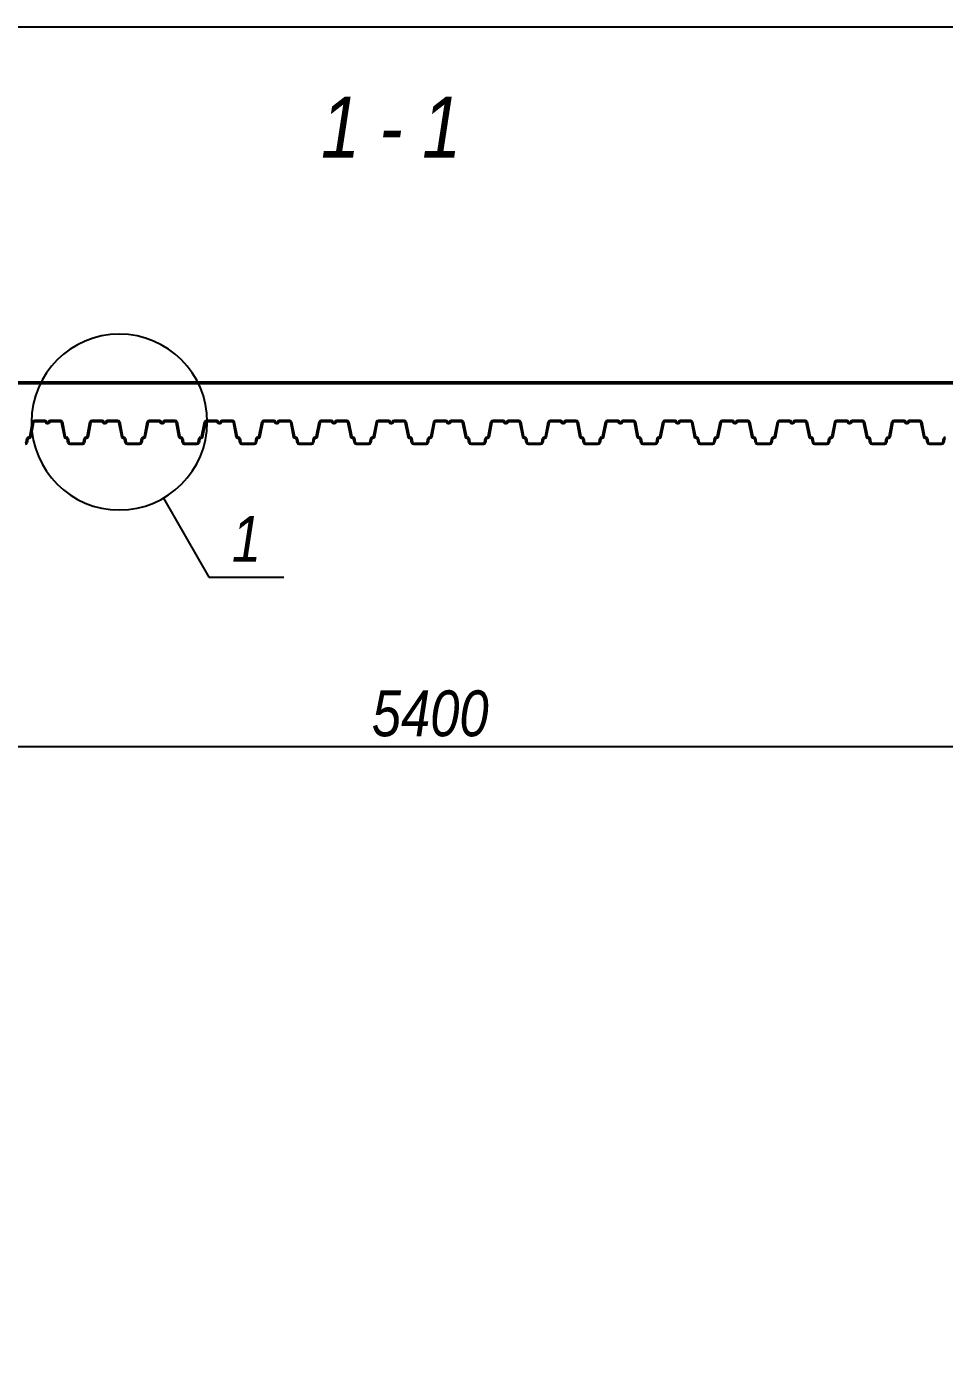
# Model space of a CAD drawing. Header units: millimetres. Extents: x 1582001 to 3303937, y 226471 to 491235.
# Drawn here: x 1653510 to 1659515, y 311660 to 320445 of the extents above; entities that cross this region are included whole.
import ezdxf

# ---------------------------------------------------------------- set-up
doc = ezdxf.new("R2010")
doc.units = ezdxf.units.MM
doc.layers.get('Defpoints').update_dxf_attribs({"color": 255, "lineweight": 30})
for name, color, linetype, lineweight in [('A-Wall-G', 22, 'Continuous', 50), ('перекрытия', 7, 'Continuous', 40), ('Размеры', 7, 'Continuous', 18)]:
    doc.layers.add(name, color=color, linetype=linetype, lineweight=lineweight)
doc.layers.add('Формуляр', color=138, linetype='Continuous')
doc.styles.get("Standard").update_dxf_attribs({"font": 'ARIALNI.TTF', "height": 300})
doc.styles.add('STYLE1', font='ARIALNI.TTF', dxfattribs={"height": 300})
doc.dimstyles.new('х2', dxfattribs={"dimscale": 100, "dimtxt": 2.5, "dimasz": 2.5, "dimexe": 1.25, "dimexo": 0.625, "dimtad": 1, "dimdec": 0, "dimlfac": 0.5, "dimtxsty": 'Standard', "dimblk": 'ARCHTICK', "dimcen": 2.5, "dimadec": 0, "dimazin": 0, "dimtfac": 1, "dimtdec": 0, "dimtmove": 0, "dimatfit": 3, "dimfxl": 0, "dimarcsym": 0})

# ---------------------------------------------------------------- blocks, each defined once
blk = doc.blocks.new('_ArchTick')
at = {"color": 0, "linetype": 'ByBlock', "const_width": 0.15}
blk.add_lwpolyline([(-0.5, -0.5), (0.5, 0.5)], dxfattribs=at)
blk = doc.blocks.new('*D1937')
at = {"layer": 'Defpoints', "color": 0, "lineweight": -3, "ltscale": 100, "transparency": 16777216}
for p in [(1661585.7, 316570.8), (1650715.5, 316021.2), (1661585.7, 315730.7)]:
    blk.add_point(p, dxfattribs=at)
at = {"layer": 'Размеры', "color": 0, "lineweight": -2, "ltscale": 100, "transparency": 16777216}
for p, q in [((1661585.7, 316508.3), (1661585.7, 315605.7)), ((1650715.5, 315958.7), (1650715.5, 315605.7)), ((1650715.5, 315730.7), (1661585.7, 315730.7))]:
    blk.add_line(p, q, dxfattribs=at)
at = {"layer": 'Размеры', "color": 0, "lineweight": -2, "ltscale": 100, "transparency": 16777216, "xscale": 250, "yscale": 250, "zscale": 250, "rotation": 180}
blk.add_blockref('_ArchTick', (1650715.5, 315730.7), dxfattribs=at)
at = {"layer": 'Размеры', "color": 0, "lineweight": -2, "ltscale": 100, "transparency": 16777216, "xscale": 250, "yscale": 250, "zscale": 250}
blk.add_blockref('_ArchTick', (1661585.7, 315730.7), dxfattribs=at)
at = {"layer": 'Размеры', "color": 0, "ltscale": 100, "transparency": 16777216, "insert": (1656150.6, 315946.4), "char_height": 300, "attachment_point": 5}
blk.add_mtext('5400', dxfattribs=at)

msp = doc.modelspace()

# ---------------------------------------------------------------- linework, layer by layer
at = {"layer": 'A-Wall-G', "color": 0, "ltscale": 100}
msp.add_line((1661226.6, 318112.8), (1650655.5, 318112.8), dxfattribs=at)
at = {"layer": 'перекрытия', "lineweight": 40, "ltscale": 100}
for p, q in [((1653627.5, 317864.6), (1653561.8, 317864.6)), ((1653627.5, 317862.8), (1653561.8, 317862.8)), ((1653729.3, 317864.6), (1653663.5, 317864.6)), ((1653729.3, 317862.8), (1653663.5, 317862.8)), ((1654002.5, 317864.6), (1653936.8, 317864.6)), ((1654002.5, 317862.8), (1653936.8, 317862.8)), ((1654104.3, 317864.6), (1654038.5, 317864.6)), ((1654104.3, 317862.8), (1654038.5, 317862.8)), ((1654377.5, 317864.6), (1654311.8, 317864.6)), ((1654377.5, 317862.8), (1654311.8, 317862.8)), ((1654479.3, 317864.6), (1654413.5, 317864.6)), ((1654479.3, 317862.8), (1654413.5, 317862.8)), ((1654752.5, 317864.6), (1654686.8, 317864.6)), ((1654752.5, 317862.8), (1654686.8, 317862.8)), ((1654854.3, 317864.6), (1654788.5, 317864.6)), ((1654854.3, 317862.8), (1654788.5, 317862.8)), ((1655127.5, 317864.6), (1655061.8, 317864.6)), ((1655127.5, 317862.8), (1655061.8, 317862.8)), ((1655229.3, 317864.6), (1655163.5, 317864.6)), ((1655229.3, 317862.8), (1655163.5, 317862.8)), ((1655502.5, 317864.6), (1655436.7, 317864.6)), ((1655502.5, 317862.8), (1655436.7, 317862.8)), ((1655604.3, 317864.6), (1655538.5, 317864.6)), ((1655604.3, 317862.8), (1655538.5, 317862.8)), ((1655877.5, 317864.6), (1655811.7, 317864.6)), ((1655877.5, 317862.8), (1655811.7, 317862.8)), ((1655979.3, 317864.6), (1655913.5, 317864.6)), ((1655979.3, 317862.8), (1655913.5, 317862.8)), ((1656252.5, 317864.6), (1656186.7, 317864.6)), ((1656252.5, 317862.8), (1656186.7, 317862.8)), ((1656354.3, 317864.6), (1656288.5, 317864.6)), ((1656354.3, 317862.8), (1656288.5, 317862.8)), ((1656627.5, 317864.6), (1656561.7, 317864.6)), ((1656627.5, 317862.8), (1656561.7, 317862.8)), ((1656729.3, 317864.6), (1656663.5, 317864.6)), ((1656729.3, 317862.8), (1656663.5, 317862.8)), ((1657002.5, 317864.6), (1656936.7, 317864.6)), ((1657002.5, 317862.8), (1656936.7, 317862.8)), ((1657104.3, 317864.6), (1657038.5, 317864.6)), ((1657104.3, 317862.8), (1657038.5, 317862.8)), ((1657377.5, 317864.6), (1657311.7, 317864.6)), ((1657377.5, 317862.8), (1657311.7, 317862.8)), ((1657479.3, 317864.6), (1657413.5, 317864.6)), ((1657479.3, 317862.8), (1657413.5, 317862.8)), ((1657752.5, 317864.6), (1657686.7, 317864.6)), ((1657752.5, 317862.8), (1657686.7, 317862.8)), ((1657854.3, 317864.6), (1657788.5, 317864.6)), ((1657854.3, 317862.8), (1657788.5, 317862.8)), ((1658127.5, 317864.6), (1658061.7, 317864.6)), ((1658127.5, 317862.8), (1658061.7, 317862.8)), ((1658229.3, 317864.6), (1658163.5, 317864.6)), ((1658229.3, 317862.8), (1658163.5, 317862.8)), ((1658502.5, 317864.6), (1658436.7, 317864.6)), ((1658502.5, 317862.8), (1658436.7, 317862.8)), ((1658604.3, 317864.6), (1658538.5, 317864.6)), ((1658604.3, 317862.8), (1658538.5, 317862.8)), ((1658877.5, 317864.6), (1658811.7, 317864.6)), ((1658877.5, 317862.8), (1658811.7, 317862.8)), ((1658979.3, 317864.6), (1658913.5, 317864.6)), ((1658979.3, 317862.8), (1658913.5, 317862.8)), ((1659252.5, 317864.6), (1659186.7, 317864.6)), ((1659252.5, 317862.8), (1659186.7, 317862.8)), ((1659354.3, 317864.6), (1659288.5, 317864.6)), ((1659354.3, 317862.8), (1659288.5, 317862.8)), ((1653550.2, 317855.1), (1653531.4, 317759.6)), ((1653551.9, 317854.7), (1653533.2, 317759.3)), ((1653647.7, 317850.6), (1653643.4, 317850.6)), ((1653647.7, 317848.8), (1653643.4, 317848.8)), ((1653739.1, 317854.7), (1653757.9, 317759.3)), ((1653740.9, 317855.1), (1653759.7, 317759.6)), ((1653925.2, 317855.1), (1653906.4, 317759.6)), ((1653926.9, 317854.7), (1653908.2, 317759.3)), ((1654022.7, 317850.6), (1654018.4, 317850.6)), ((1654022.7, 317848.8), (1654018.4, 317848.8)), ((1654114.1, 317854.7), (1654132.9, 317759.3)), ((1654115.9, 317855.1), (1654134.7, 317759.6)), ((1654300.2, 317855.1), (1654281.4, 317759.6)), ((1654301.9, 317854.7), (1654283.2, 317759.3)), ((1654397.7, 317850.6), (1654393.4, 317850.6)), ((1654397.7, 317848.8), (1654393.4, 317848.8)), ((1654489.1, 317854.7), (1654507.9, 317759.3)), ((1654490.9, 317855.1), (1654509.7, 317759.6)), ((1654675.2, 317855.1), (1654656.4, 317759.6)), ((1654676.9, 317854.7), (1654658.2, 317759.3)), ((1654772.7, 317850.6), (1654768.4, 317850.6)), ((1654772.7, 317848.8), (1654768.4, 317848.8)), ((1654864.1, 317854.7), (1654882.9, 317759.3)), ((1654865.9, 317855.1), (1654884.7, 317759.6)), ((1655050.2, 317855.1), (1655031.4, 317759.6)), ((1655051.9, 317854.7), (1655033.2, 317759.3)), ((1655147.7, 317850.6), (1655143.4, 317850.6)), ((1655147.7, 317848.8), (1655143.4, 317848.8)), ((1655239.1, 317854.7), (1655257.9, 317759.3)), ((1655240.9, 317855.1), (1655259.7, 317759.6)), ((1655425.2, 317855.1), (1655406.4, 317759.6)), ((1655426.9, 317854.7), (1655408.2, 317759.3)), ((1655522.6, 317850.6), (1655518.4, 317850.6)), ((1655522.6, 317848.8), (1655518.4, 317848.8)), ((1655614.1, 317854.7), (1655632.9, 317759.3)), ((1655615.9, 317855.1), (1655634.7, 317759.6)), ((1655800.2, 317855.1), (1655781.4, 317759.6)), ((1655801.9, 317854.7), (1655783.2, 317759.3)), ((1655897.6, 317850.6), (1655893.4, 317850.6)), ((1655897.6, 317848.8), (1655893.4, 317848.8)), ((1655989.1, 317854.7), (1656007.9, 317759.3)), ((1655990.9, 317855.1), (1656009.7, 317759.6)), ((1656175.2, 317855.1), (1656156.4, 317759.6)), ((1656176.9, 317854.7), (1656158.2, 317759.3)), ((1656272.6, 317850.6), (1656268.4, 317850.6)), ((1656272.6, 317848.8), (1656268.4, 317848.8)), ((1656364.1, 317854.7), (1656382.9, 317759.3)), ((1656365.9, 317855.1), (1656384.7, 317759.6)), ((1656550.2, 317855.1), (1656531.4, 317759.6)), ((1656551.9, 317854.7), (1656533.2, 317759.3)), ((1656647.6, 317850.6), (1656643.4, 317850.6)), ((1656647.6, 317848.8), (1656643.4, 317848.8)), ((1656739.1, 317854.7), (1656757.9, 317759.3)), ((1656740.9, 317855.1), (1656759.7, 317759.6)), ((1656925.2, 317855.1), (1656906.4, 317759.6)), ((1656926.9, 317854.7), (1656908.2, 317759.3)), ((1657022.6, 317850.6), (1657018.4, 317850.6)), ((1657022.6, 317848.8), (1657018.4, 317848.8)), ((1657114.1, 317854.7), (1657132.9, 317759.3)), ((1657115.9, 317855.1), (1657134.7, 317759.6)), ((1657300.2, 317855.1), (1657281.4, 317759.6)), ((1657301.9, 317854.7), (1657283.2, 317759.3)), ((1657397.6, 317850.6), (1657393.4, 317850.6)), ((1657397.6, 317848.8), (1657393.4, 317848.8)), ((1657489.1, 317854.7), (1657507.9, 317759.3)), ((1657490.9, 317855.1), (1657509.7, 317759.6)), ((1657675.2, 317855.1), (1657656.4, 317759.6)), ((1657676.9, 317854.7), (1657658.1, 317759.3)), ((1657772.6, 317850.6), (1657768.4, 317850.6)), ((1657772.6, 317848.8), (1657768.4, 317848.8)), ((1657864.1, 317854.7), (1657882.9, 317759.3)), ((1657865.9, 317855.1), (1657884.6, 317759.6)), ((1658050.2, 317855.1), (1658031.4, 317759.6)), ((1658051.9, 317854.7), (1658033.1, 317759.3)), ((1658147.6, 317850.6), (1658143.4, 317850.6)), ((1658147.6, 317848.8), (1658143.4, 317848.8)), ((1658239.1, 317854.7), (1658257.9, 317759.3)), ((1658240.9, 317855.1), (1658259.6, 317759.6)), ((1658425.2, 317855.1), (1658406.4, 317759.6)), ((1658426.9, 317854.7), (1658408.1, 317759.3)), ((1658522.6, 317850.6), (1658518.4, 317850.6)), ((1658522.6, 317848.8), (1658518.4, 317848.8)), ((1658614.1, 317854.7), (1658632.9, 317759.3)), ((1658615.9, 317855.1), (1658634.6, 317759.6)), ((1658800.2, 317855.1), (1658781.4, 317759.6)), ((1658801.9, 317854.7), (1658783.1, 317759.3)), ((1658897.6, 317850.6), (1658893.4, 317850.6)), ((1658897.6, 317848.8), (1658893.4, 317848.8)), ((1658989.1, 317854.7), (1659007.9, 317759.3)), ((1658990.9, 317855.1), (1659009.6, 317759.6)), ((1659175.2, 317855.1), (1659156.4, 317759.6)), ((1659176.9, 317854.7), (1659158.1, 317759.3)), ((1659272.6, 317850.6), (1659268.4, 317850.6)), ((1659272.6, 317848.8), (1659268.4, 317848.8)), ((1659364.1, 317854.7), (1659382.9, 317759.3)), ((1659365.9, 317855.1), (1659384.6, 317759.6)), ((1653512.9, 317746.7), (1653508.2, 317722.8)), ((1653514.6, 317746.4), (1653509.9, 317722.5)), ((1653525.3, 317754.6), (1653522.5, 317754.6)), ((1653525.3, 317752.8), (1653522.5, 317752.8)), ((1653765.7, 317754.6), (1653768.6, 317754.6)), ((1653765.7, 317752.8), (1653768.6, 317752.8)), ((1653776.4, 317746.4), (1653781.1, 317722.5)), ((1653778.2, 317746.7), (1653782.9, 317722.8)), ((1653792.9, 317714.6), (1653873.2, 317714.6)), ((1653792.9, 317712.8), (1653873.2, 317712.8)), ((1653887.9, 317746.7), (1653883.2, 317722.8)), ((1653889.6, 317746.4), (1653884.9, 317722.5)), ((1653900.3, 317754.6), (1653897.5, 317754.6)), ((1653900.3, 317752.8), (1653897.5, 317752.8)), ((1654140.7, 317754.6), (1654143.6, 317754.6)), ((1654140.7, 317752.8), (1654143.6, 317752.8)), ((1654151.4, 317746.4), (1654156.1, 317722.5)), ((1654153.2, 317746.7), (1654157.9, 317722.8)), ((1654167.9, 317714.6), (1654248.2, 317714.6)), ((1654167.9, 317712.8), (1654248.2, 317712.8)), ((1654262.9, 317746.7), (1654258.2, 317722.8)), ((1654262.9, 317746.7), (1654258.2, 317722.8)), ((1654264.6, 317746.4), (1654259.9, 317722.5)), ((1654264.6, 317746.4), (1654259.9, 317722.5)), ((1654275.3, 317754.6), (1654272.5, 317754.6)), ((1654275.3, 317754.6), (1654272.5, 317754.6)), ((1654275.3, 317752.8), (1654272.5, 317752.8)), ((1654275.3, 317752.8), (1654272.5, 317752.8)), ((1654515.7, 317754.6), (1654518.6, 317754.6)), ((1654515.7, 317752.8), (1654518.6, 317752.8)), ((1654526.4, 317746.4), (1654531.1, 317722.5)), ((1654528.2, 317746.7), (1654532.9, 317722.8)), ((1654542.9, 317714.6), (1654623.2, 317714.6)), ((1654542.9, 317712.8), (1654623.2, 317712.8)), ((1654637.9, 317746.7), (1654633.2, 317722.8)), ((1654637.9, 317746.7), (1654633.2, 317722.8)), ((1654639.6, 317746.4), (1654634.9, 317722.5)), ((1654639.6, 317746.4), (1654634.9, 317722.5)), ((1654650.3, 317754.6), (1654647.5, 317754.6)), ((1654650.3, 317754.6), (1654647.5, 317754.6)), ((1654650.3, 317752.8), (1654647.5, 317752.8)), ((1654650.3, 317752.8), (1654647.5, 317752.8)), ((1654890.7, 317754.6), (1654893.6, 317754.6)), ((1654890.7, 317752.8), (1654893.6, 317752.8)), ((1654901.4, 317746.4), (1654906.1, 317722.5)), ((1654903.2, 317746.7), (1654907.9, 317722.8)), ((1654905.7, 317724.8), (1654906.1, 317722.5)), ((1654907.4, 317725.2), (1654907.9, 317722.8)), ((1654917.9, 317714.6), (1654998.2, 317714.6)), ((1654998.2, 317714.6), (1654917.9, 317714.6)), ((1654917.9, 317712.8), (1654998.2, 317712.8)), ((1654998.2, 317712.8), (1654917.9, 317712.8)), ((1655012.9, 317746.7), (1655008.2, 317722.8)), ((1655014.6, 317746.4), (1655009.9, 317722.5)), ((1655025.3, 317754.6), (1655022.5, 317754.6)), ((1655025.3, 317752.8), (1655022.5, 317752.8)), ((1655265.7, 317754.6), (1655268.6, 317754.6)), ((1655265.7, 317752.8), (1655268.6, 317752.8)), ((1655276.4, 317746.4), (1655281.1, 317722.5)), ((1655278.2, 317746.7), (1655282.9, 317722.8)), ((1655292.9, 317714.6), (1655373.2, 317714.6)), ((1655373.2, 317714.6), (1655292.9, 317714.6)), ((1655292.9, 317712.8), (1655373.2, 317712.8)), ((1655373.2, 317712.8), (1655292.9, 317712.8)), ((1655387.9, 317746.7), (1655383.2, 317722.8)), ((1655387.9, 317746.7), (1655383.2, 317722.8)), ((1655389.6, 317746.4), (1655384.9, 317722.5)), ((1655389.6, 317746.4), (1655384.9, 317722.5)), ((1655400.3, 317754.6), (1655397.5, 317754.6)), ((1655400.3, 317754.6), (1655397.5, 317754.6)), ((1655400.3, 317752.8), (1655397.5, 317752.8)), ((1655400.3, 317752.8), (1655397.5, 317752.8)), ((1655640.7, 317754.6), (1655643.6, 317754.6)), ((1655640.7, 317752.8), (1655643.6, 317752.8)), ((1655651.4, 317746.4), (1655656.1, 317722.5)), ((1655653.2, 317746.7), (1655657.9, 317722.8)), ((1655655.7, 317724.8), (1655656.1, 317722.5)), ((1655657.4, 317725.2), (1655657.9, 317722.8)), ((1655667.9, 317714.6), (1655748.2, 317714.6)), ((1655748.2, 317714.6), (1655667.9, 317714.6)), ((1655667.9, 317712.8), (1655748.2, 317712.8)), ((1655748.2, 317712.8), (1655667.9, 317712.8)), ((1655762.9, 317746.7), (1655758.2, 317722.8)), ((1655764.6, 317746.4), (1655759.9, 317722.5)), ((1655775.3, 317754.6), (1655772.5, 317754.6)), ((1655775.3, 317752.8), (1655772.5, 317752.8)), ((1656015.7, 317754.6), (1656018.6, 317754.6)), ((1656015.7, 317752.8), (1656018.6, 317752.8)), ((1656026.4, 317746.4), (1656031.1, 317722.5)), ((1656028.2, 317746.7), (1656032.9, 317722.8)), ((1656042.9, 317714.6), (1656123.2, 317714.6)), ((1656042.9, 317712.8), (1656123.2, 317712.8)), ((1656137.9, 317746.7), (1656133.2, 317722.8)), ((1656139.6, 317746.4), (1656134.9, 317722.5)), ((1656150.3, 317754.6), (1656147.5, 317754.6)), ((1656150.3, 317752.8), (1656147.5, 317752.8)), ((1656390.7, 317754.6), (1656393.6, 317754.6)), ((1656390.7, 317752.8), (1656393.6, 317752.8)), ((1656401.4, 317746.4), (1656406.1, 317722.5)), ((1656403.2, 317746.7), (1656407.9, 317722.8)), ((1656417.9, 317714.6), (1656498.2, 317714.6)), ((1656417.9, 317712.8), (1656498.2, 317712.8)), ((1656512.9, 317746.7), (1656508.2, 317722.8)), ((1656512.9, 317746.7), (1656508.2, 317722.8)), ((1656514.6, 317746.4), (1656509.9, 317722.5)), ((1656514.6, 317746.4), (1656509.9, 317722.5)), ((1656525.3, 317754.6), (1656522.5, 317754.6)), ((1656525.3, 317754.6), (1656522.5, 317754.6)), ((1656525.3, 317752.8), (1656522.5, 317752.8)), ((1656525.3, 317752.8), (1656522.5, 317752.8)), ((1656765.7, 317754.6), (1656768.6, 317754.6)), ((1656765.7, 317752.8), (1656768.6, 317752.8)), ((1656776.4, 317746.4), (1656781.1, 317722.5)), ((1656778.2, 317746.7), (1656782.9, 317722.8)), ((1656792.9, 317714.6), (1656873.2, 317714.6)), ((1656792.9, 317712.8), (1656873.2, 317712.8)), ((1656887.9, 317746.7), (1656883.2, 317722.8)), ((1656887.9, 317746.7), (1656883.2, 317722.8)), ((1656889.6, 317746.4), (1656884.9, 317722.5)), ((1656889.6, 317746.4), (1656884.9, 317722.5)), ((1656900.3, 317754.6), (1656897.5, 317754.6)), ((1656900.3, 317754.6), (1656897.5, 317754.6)), ((1656900.3, 317752.8), (1656897.5, 317752.8)), ((1656900.3, 317752.8), (1656897.5, 317752.8)), ((1657140.7, 317754.6), (1657143.6, 317754.6)), ((1657140.7, 317752.8), (1657143.6, 317752.8)), ((1657151.4, 317746.4), (1657156.1, 317722.5)), ((1657153.2, 317746.7), (1657157.9, 317722.8)), ((1657155.7, 317724.8), (1657156.1, 317722.5)), ((1657157.4, 317725.2), (1657157.9, 317722.8)), ((1657167.9, 317714.6), (1657248.2, 317714.6)), ((1657248.2, 317714.6), (1657167.9, 317714.6)), ((1657167.9, 317712.8), (1657248.2, 317712.8)), ((1657248.2, 317712.8), (1657167.9, 317712.8)), ((1657262.9, 317746.7), (1657258.2, 317722.8)), ((1657264.6, 317746.4), (1657259.9, 317722.5)), ((1657275.3, 317754.6), (1657272.5, 317754.6)), ((1657275.3, 317752.8), (1657272.5, 317752.8)), ((1657515.7, 317754.6), (1657518.6, 317754.6)), ((1657515.7, 317752.8), (1657518.6, 317752.8)), ((1657526.4, 317746.4), (1657531.1, 317722.5)), ((1657528.2, 317746.7), (1657532.9, 317722.8)), ((1657542.9, 317714.6), (1657623.1, 317714.6)), ((1657623.1, 317714.6), (1657542.9, 317714.6)), ((1657542.9, 317712.8), (1657623.1, 317712.8)), ((1657623.1, 317712.8), (1657542.9, 317712.8)), ((1657637.8, 317746.7), (1657633.1, 317722.8)), ((1657637.8, 317746.7), (1657633.1, 317722.8)), ((1657639.6, 317746.4), (1657634.9, 317722.5)), ((1657639.6, 317746.4), (1657634.9, 317722.5)), ((1657650.3, 317754.6), (1657647.5, 317754.6)), ((1657650.3, 317754.6), (1657647.5, 317754.6)), ((1657650.3, 317752.8), (1657647.5, 317752.8)), ((1657650.3, 317752.8), (1657647.5, 317752.8)), ((1657890.7, 317754.6), (1657893.6, 317754.6)), ((1657890.7, 317752.8), (1657893.6, 317752.8)), ((1657901.4, 317746.4), (1657906.1, 317722.5)), ((1657903.2, 317746.7), (1657907.9, 317722.8)), ((1657905.6, 317724.8), (1657906.1, 317722.5)), ((1657907.4, 317725.2), (1657907.9, 317722.8)), ((1657917.9, 317714.6), (1657998.1, 317714.6)), ((1657998.1, 317714.6), (1657917.9, 317714.6)), ((1657917.9, 317712.8), (1657998.1, 317712.8)), ((1657998.1, 317712.8), (1657917.9, 317712.8)), ((1658012.8, 317746.7), (1658008.1, 317722.8)), ((1658014.6, 317746.4), (1658009.9, 317722.5)), ((1658025.3, 317754.6), (1658022.5, 317754.6)), ((1658025.3, 317752.8), (1658022.5, 317752.8)), ((1658265.7, 317754.6), (1658268.6, 317754.6)), ((1658265.7, 317752.8), (1658268.6, 317752.8)), ((1658276.4, 317746.4), (1658281.1, 317722.5)), ((1658278.2, 317746.7), (1658282.9, 317722.8)), ((1658292.9, 317714.6), (1658373.1, 317714.6)), ((1658292.9, 317712.8), (1658373.1, 317712.8)), ((1658387.8, 317746.7), (1658383.1, 317722.8)), ((1658389.6, 317746.4), (1658384.9, 317722.5)), ((1658400.3, 317754.6), (1658397.5, 317754.6)), ((1658400.3, 317752.8), (1658397.5, 317752.8)), ((1658640.7, 317754.6), (1658643.6, 317754.6)), ((1658640.7, 317752.8), (1658643.6, 317752.8)), ((1658651.4, 317746.4), (1658656.1, 317722.5)), ((1658653.2, 317746.7), (1658657.9, 317722.8)), ((1658667.9, 317714.6), (1658748.1, 317714.6)), ((1658667.9, 317712.8), (1658748.1, 317712.8)), ((1658762.8, 317746.7), (1658758.1, 317722.8)), ((1658762.8, 317746.7), (1658758.1, 317722.8)), ((1658764.6, 317746.4), (1658759.9, 317722.5)), ((1658764.6, 317746.4), (1658759.9, 317722.5)), ((1658775.3, 317754.6), (1658772.5, 317754.6)), ((1658775.3, 317754.6), (1658772.5, 317754.6)), ((1658775.3, 317752.8), (1658772.5, 317752.8)), ((1658775.3, 317752.8), (1658772.5, 317752.8)), ((1659015.7, 317754.6), (1659018.6, 317754.6)), ((1659015.7, 317752.8), (1659018.6, 317752.8)), ((1659026.4, 317746.4), (1659031.1, 317722.5)), ((1659028.2, 317746.7), (1659032.9, 317722.8)), ((1659042.9, 317714.6), (1659123.1, 317714.6)), ((1659042.9, 317712.8), (1659123.1, 317712.8)), ((1659137.8, 317746.7), (1659133.1, 317722.8)), ((1659137.8, 317746.7), (1659133.1, 317722.8)), ((1659139.6, 317746.4), (1659134.9, 317722.5)), ((1659139.6, 317746.4), (1659134.9, 317722.5)), ((1659150.3, 317754.6), (1659147.5, 317754.6)), ((1659150.3, 317754.6), (1659147.5, 317754.6)), ((1659150.3, 317752.8), (1659147.5, 317752.8)), ((1659150.3, 317752.8), (1659147.5, 317752.8)), ((1659390.7, 317754.6), (1659393.6, 317754.6)), ((1659390.7, 317752.8), (1659393.6, 317752.8)), ((1659401.4, 317746.4), (1659406.1, 317722.5)), ((1659403.2, 317746.7), (1659407.9, 317722.8)), ((1659405.6, 317724.8), (1659406.1, 317722.5)), ((1659407.4, 317725.2), (1659407.9, 317722.8)), ((1659417.9, 317714.6), (1659498.1, 317714.6)), ((1659498.1, 317714.6), (1659417.9, 317714.6)), ((1659417.9, 317712.8), (1659498.1, 317712.8)), ((1659498.1, 317712.8), (1659417.9, 317712.8)), ((1659512.8, 317746.7), (1659508.1, 317722.8)), ((1659514.6, 317746.4), (1659509.9, 317722.5))]:
    msp.add_line(p, q, dxfattribs=at)
for centre, radius, start, end in [((1653561.8, 317852.8), 11.8, 90, 168.87383), ((1653561.8, 317852.8), 10, 90, 168.87383), ((1653627.5, 317854.8), 9.8, 7.18076, 90), ((1653627.5, 317854.8), 8, 7.18076, 90), ((1653663.5, 317854.8), 9.8, 90, 172.81924), ((1653663.5, 317854.8), 8, 90, 172.81924), ((1653729.3, 317852.8), 11.8, 11.12617, 90), ((1653729.3, 317852.8), 10, 11.12617, 90), ((1653936.8, 317852.8), 11.8, 90, 168.87383), ((1653936.8, 317852.8), 10, 90, 168.87383), ((1654002.5, 317854.8), 9.8, 7.18076, 90), ((1654002.5, 317854.8), 8, 7.18076, 90), ((1654038.5, 317854.8), 9.8, 90, 172.81924), ((1654038.5, 317854.8), 8, 90, 172.81924), ((1654104.3, 317852.8), 11.8, 11.12617, 90), ((1654104.3, 317852.8), 10, 11.12617, 90), ((1654311.8, 317852.8), 11.8, 90, 168.87383), ((1654311.8, 317852.8), 10, 90, 168.87383), ((1654377.5, 317854.8), 9.8, 7.18076, 90), ((1654377.5, 317854.8), 8, 7.18076, 90), ((1654413.5, 317854.8), 9.8, 90, 172.81924), ((1654413.5, 317854.8), 8, 90, 172.81924), ((1654479.3, 317852.8), 11.8, 11.12617, 90), ((1654479.3, 317852.8), 10, 11.12617, 90), ((1654686.8, 317852.8), 11.8, 90, 168.87383), ((1654686.8, 317852.8), 10, 90, 168.87383), ((1654752.5, 317854.8), 9.8, 7.18076, 90), ((1654752.5, 317854.8), 8, 7.18076, 90), ((1654788.5, 317854.8), 9.8, 90, 172.81924), ((1654788.5, 317854.8), 8, 90, 172.81924), ((1654854.3, 317852.8), 11.8, 11.12617, 90), ((1654854.3, 317852.8), 10, 11.12617, 90), ((1655061.8, 317852.8), 11.8, 90, 168.87383), ((1655061.8, 317852.8), 10, 90, 168.87383), ((1655127.5, 317854.8), 9.8, 7.18076, 90), ((1655127.5, 317854.8), 8, 7.18076, 90), ((1655163.5, 317854.8), 9.8, 90, 172.81924), ((1655163.5, 317854.8), 8, 90, 172.81924), ((1655229.3, 317852.8), 11.8, 11.12617, 90), ((1655229.3, 317852.8), 10, 11.12617, 90), ((1655436.7, 317852.8), 11.8, 90, 168.87383), ((1655436.7, 317852.8), 10, 90, 168.87383), ((1655502.5, 317854.8), 9.8, 7.18076, 90), ((1655502.5, 317854.8), 8, 7.18076, 90), ((1655538.5, 317854.8), 9.8, 90, 172.81924), ((1655538.5, 317854.8), 8, 90, 172.81924), ((1655604.3, 317852.8), 11.8, 11.12617, 90), ((1655604.3, 317852.8), 10, 11.12617, 90), ((1655811.7, 317852.8), 11.8, 90, 168.87383), ((1655811.7, 317852.8), 10, 90, 168.87383), ((1655877.5, 317854.8), 9.8, 7.18076, 90), ((1655877.5, 317854.8), 8, 7.18076, 90), ((1655913.5, 317854.8), 9.8, 90, 172.81924), ((1655913.5, 317854.8), 8, 90, 172.81924), ((1655979.3, 317852.8), 11.8, 11.12617, 90), ((1655979.3, 317852.8), 10, 11.12617, 90), ((1656186.7, 317852.8), 11.8, 90, 168.87383), ((1656186.7, 317852.8), 10, 90, 168.87383), ((1656252.5, 317854.8), 9.8, 7.18076, 90), ((1656252.5, 317854.8), 8, 7.18076, 90), ((1656288.5, 317854.8), 9.8, 90, 172.81924), ((1656288.5, 317854.8), 8, 90, 172.81924), ((1656354.3, 317852.8), 11.8, 11.12617, 90), ((1656354.3, 317852.8), 10, 11.12617, 90), ((1656561.7, 317852.8), 11.8, 90, 168.87383), ((1656561.7, 317852.8), 10, 90, 168.87383), ((1656627.5, 317854.8), 9.8, 7.18076, 90), ((1656627.5, 317854.8), 8, 7.18076, 90), ((1656663.5, 317854.8), 9.8, 90, 172.81924), ((1656663.5, 317854.8), 8, 90, 172.81924), ((1656729.3, 317852.8), 11.8, 11.12617, 90), ((1656729.3, 317852.8), 10, 11.12617, 90), ((1656936.7, 317852.8), 11.8, 90, 168.87383), ((1656936.7, 317852.8), 10, 90, 168.87383), ((1657002.5, 317854.8), 9.8, 7.18076, 90), ((1657002.5, 317854.8), 8, 7.18076, 90), ((1657038.5, 317854.8), 9.8, 90, 172.81924), ((1657038.5, 317854.8), 8, 90, 172.81924), ((1657104.3, 317852.8), 11.8, 11.12617, 90), ((1657104.3, 317852.8), 10, 11.12617, 90), ((1657311.7, 317852.8), 11.8, 90, 168.87383), ((1657311.7, 317852.8), 10, 90, 168.87383), ((1657377.5, 317854.8), 9.8, 7.18076, 90), ((1657377.5, 317854.8), 8, 7.18076, 90), ((1657413.5, 317854.8), 9.8, 90, 172.81924), ((1657413.5, 317854.8), 8, 90, 172.81924), ((1657479.3, 317852.8), 11.8, 11.12617, 90), ((1657479.3, 317852.8), 10, 11.12617, 90), ((1657686.7, 317852.8), 11.8, 90, 168.87383), ((1657686.7, 317852.8), 10, 90, 168.87383), ((1657752.5, 317854.8), 9.8, 7.18076, 90), ((1657752.5, 317854.8), 8, 7.18076, 90), ((1657788.5, 317854.8), 9.8, 90, 172.81924), ((1657788.5, 317854.8), 8, 90, 172.81924), ((1657854.3, 317852.8), 11.8, 11.12617, 90), ((1657854.3, 317852.8), 10, 11.12617, 90), ((1658061.7, 317852.8), 11.8, 90, 168.87383), ((1658061.7, 317852.8), 10, 90, 168.87383), ((1658127.5, 317854.8), 9.8, 7.18076, 90), ((1658127.5, 317854.8), 8, 7.18076, 90), ((1658163.5, 317854.8), 9.8, 90, 172.81924), ((1658163.5, 317854.8), 8, 90, 172.81924), ((1658229.3, 317852.8), 11.8, 11.12617, 90), ((1658229.3, 317852.8), 10, 11.12617, 90), ((1658436.7, 317852.8), 11.8, 90, 168.87383), ((1658436.7, 317852.8), 10, 90, 168.87383), ((1658502.5, 317854.8), 9.8, 7.18076, 90), ((1658502.5, 317854.8), 8, 7.18076, 90), ((1658538.5, 317854.8), 9.8, 90, 172.81924), ((1658538.5, 317854.8), 8, 90, 172.81924), ((1658604.3, 317852.8), 11.8, 11.12617, 90), ((1658604.3, 317852.8), 10, 11.12617, 90), ((1658811.7, 317852.8), 11.8, 90, 168.87383), ((1658811.7, 317852.8), 10, 90, 168.87383), ((1658877.5, 317854.8), 9.8, 7.18076, 90), ((1658877.5, 317854.8), 8, 7.18076, 90), ((1658913.5, 317854.8), 9.8, 90, 172.81924), ((1658913.5, 317854.8), 8, 90, 172.81924), ((1658979.3, 317852.8), 11.8, 11.12617, 90), ((1658979.3, 317852.8), 10, 11.12617, 90), ((1659186.7, 317852.8), 11.8, 90, 168.87383), ((1659186.7, 317852.8), 10, 90, 168.87383), ((1659252.5, 317854.8), 9.8, 7.18076, 90), ((1659252.5, 317854.8), 8, 7.18076, 90), ((1659288.5, 317854.8), 9.8, 90, 172.81924), ((1659288.5, 317854.8), 8, 90, 172.81924), ((1659354.3, 317852.8), 11.8, 11.12617, 90), ((1659354.3, 317852.8), 10, 11.12617, 90), ((1653643.4, 317856.8), 8, 187.18076, 270), ((1653643.4, 317856.8), 6.2, 187.18076, 270), ((1653647.7, 317856.8), 6.2, 270, 352.81924), ((1653647.7, 317856.8), 8, 270, 352.81924), ((1654018.4, 317856.8), 8, 187.18076, 270), ((1654018.4, 317856.8), 6.2, 187.18076, 270), ((1654022.7, 317856.8), 6.2, 270, 352.81924), ((1654022.7, 317856.8), 8, 270, 352.81924), ((1654393.4, 317856.8), 8, 187.18076, 270), ((1654393.4, 317856.8), 6.2, 187.18076, 270), ((1654397.7, 317856.8), 6.2, 270, 352.81924), ((1654397.7, 317856.8), 8, 270, 352.81924), ((1654768.4, 317856.8), 8, 187.18076, 270), ((1654768.4, 317856.8), 6.2, 187.18076, 270), ((1654772.7, 317856.8), 6.2, 270, 352.81924), ((1654772.7, 317856.8), 8, 270, 352.81924), ((1655143.4, 317856.8), 8, 187.18076, 270), ((1655143.4, 317856.8), 6.2, 187.18076, 270), ((1655147.7, 317856.8), 6.2, 270, 352.81924), ((1655147.7, 317856.8), 8, 270, 352.81924), ((1655518.4, 317856.8), 8, 187.18076, 270), ((1655518.4, 317856.8), 6.2, 187.18076, 270), ((1655522.6, 317856.8), 6.2, 270, 352.81924), ((1655522.6, 317856.8), 8, 270, 352.81924), ((1655893.4, 317856.8), 8, 187.18076, 270), ((1655893.4, 317856.8), 6.2, 187.18076, 270), ((1655897.6, 317856.8), 6.2, 270, 352.81924), ((1655897.6, 317856.8), 8, 270, 352.81924), ((1656268.4, 317856.8), 8, 187.18076, 270), ((1656268.4, 317856.8), 6.2, 187.18076, 270), ((1656272.6, 317856.8), 6.2, 270, 352.81924), ((1656272.6, 317856.8), 8, 270, 352.81924), ((1656643.4, 317856.8), 8, 187.18076, 270), ((1656643.4, 317856.8), 6.2, 187.18076, 270), ((1656647.6, 317856.8), 6.2, 270, 352.81924), ((1656647.6, 317856.8), 8, 270, 352.81924), ((1657018.4, 317856.8), 8, 187.18076, 270), ((1657018.4, 317856.8), 6.2, 187.18076, 270), ((1657022.6, 317856.8), 6.2, 270, 352.81924), ((1657022.6, 317856.8), 8, 270, 352.81924), ((1657393.4, 317856.8), 8, 187.18076, 270), ((1657393.4, 317856.8), 6.2, 187.18076, 270), ((1657397.6, 317856.8), 6.2, 270, 352.81924), ((1657397.6, 317856.8), 8, 270, 352.81924), ((1657768.4, 317856.8), 8, 187.18076, 270), ((1657768.4, 317856.8), 6.2, 187.18076, 270), ((1657772.6, 317856.8), 6.2, 270, 352.81924), ((1657772.6, 317856.8), 8, 270, 352.81924), ((1658143.4, 317856.8), 8, 187.18076, 270), ((1658143.4, 317856.8), 6.2, 187.18076, 270), ((1658147.6, 317856.8), 6.2, 270, 352.81924), ((1658147.6, 317856.8), 8, 270, 352.81924), ((1658518.4, 317856.8), 8, 187.18076, 270), ((1658518.4, 317856.8), 6.2, 187.18076, 270), ((1658522.6, 317856.8), 6.2, 270, 352.81924), ((1658522.6, 317856.8), 8, 270, 352.81924), ((1658893.4, 317856.8), 8, 187.18076, 270), ((1658893.4, 317856.8), 6.2, 187.18076, 270), ((1658897.6, 317856.8), 6.2, 270, 352.81924), ((1658897.6, 317856.8), 8, 270, 352.81924), ((1659268.4, 317856.8), 8, 187.18076, 270), ((1659268.4, 317856.8), 6.2, 187.18076, 270), ((1659272.6, 317856.8), 6.2, 270, 352.81924), ((1659272.6, 317856.8), 8, 270, 352.81924), ((1653498.2, 317724.8), 12, 270, 348.87383), ((1653498.2, 317724.8), 12, 270, 348.87383), ((1653498.2, 317724.8), 12, 270, 348.87383), ((1653522.5, 317744.8), 9.8, 90, 168.87383), ((1653522.5, 317744.8), 8, 90, 168.87383), ((1653525.3, 317760.8), 6.2, 270, 348.87383), ((1653525.3, 317760.8), 8, 270, 348.87383), ((1653765.7, 317760.8), 8, 191.12617, 270), ((1653765.7, 317760.8), 6.2, 191.12617, 270), ((1653768.6, 317744.8), 9.8, 11.12617, 90), ((1653768.6, 317744.8), 8, 11.12617, 90), ((1653792.9, 317724.8), 12, 191.12617, 270), ((1653792.9, 317724.8), 10.2, 191.12617, 270), ((1653873.2, 317724.8), 10.2, 270, 348.87383), ((1653873.2, 317724.8), 12, 270, 348.87383), ((1653897.5, 317744.8), 9.8, 90, 168.87383), ((1653897.5, 317744.8), 8, 90, 168.87383), ((1653900.3, 317760.8), 6.2, 270, 348.87383), ((1653900.3, 317760.8), 8, 270, 348.87383), ((1654140.7, 317760.8), 8, 191.12617, 270), ((1654140.7, 317760.8), 6.2, 191.12617, 270), ((1654143.6, 317744.8), 9.8, 11.12617, 90), ((1654143.6, 317744.8), 8, 11.12617, 90), ((1654167.9, 317724.8), 12, 191.12617, 270), ((1654167.9, 317724.8), 10.2, 191.12617, 270), ((1654248.2, 317724.8), 10.2, 270, 348.87383), ((1654248.2, 317724.8), 10.2, 270, 348.87383), ((1654248.2, 317724.8), 12, 270, 348.87383), ((1654248.2, 317724.8), 12, 270, 348.87383), ((1654272.5, 317744.8), 9.8, 90, 168.87383), ((1654272.5, 317744.8), 9.8, 90, 168.87383), ((1654272.5, 317744.8), 8, 90, 168.87383), ((1654272.5, 317744.8), 8, 90, 168.87383), ((1654275.3, 317760.8), 6.2, 270, 348.87383), ((1654275.3, 317760.8), 6.2, 270, 348.87383), ((1654275.3, 317760.8), 8, 270, 348.87383), ((1654275.3, 317760.8), 8, 270, 348.87383), ((1654515.7, 317760.8), 8, 191.12617, 270), ((1654515.7, 317760.8), 6.2, 191.12617, 270), ((1654518.6, 317744.8), 9.8, 11.12617, 90), ((1654518.6, 317744.8), 8, 11.12617, 90), ((1654542.9, 317724.8), 12, 191.12617, 270), ((1654542.9, 317724.8), 10.2, 191.12617, 270), ((1654623.2, 317724.8), 10.2, 270, 348.87383), ((1654623.2, 317724.8), 10.2, 270, 348.87383), ((1654623.2, 317724.8), 12, 270, 348.87383), ((1654623.2, 317724.8), 12, 270, 348.87383), ((1654647.5, 317744.8), 9.8, 90, 168.87383), ((1654647.5, 317744.8), 9.8, 90, 168.87383), ((1654647.5, 317744.8), 8, 90, 168.87383), ((1654647.5, 317744.8), 8, 90, 168.87383), ((1654650.3, 317760.8), 6.2, 270, 348.87383), ((1654650.3, 317760.8), 6.2, 270, 348.87383), ((1654650.3, 317760.8), 8, 270, 348.87383), ((1654650.3, 317760.8), 8, 270, 348.87383), ((1654890.7, 317760.8), 8, 191.12617, 270), ((1654890.7, 317760.8), 6.2, 191.12617, 270), ((1654893.6, 317744.8), 9.8, 11.12617, 90), ((1654893.6, 317744.8), 8, 11.12617, 90), ((1654917.9, 317724.8), 12, 191.12617, 270), ((1654917.9, 317724.8), 12, 191.12617, 270), ((1654917.9, 317724.8), 10.2, 191.12617, 270), ((1654917.9, 317724.8), 10.2, 191.12617, 270), ((1654998.2, 317724.8), 10.2, 270, 348.87383), ((1654998.2, 317724.8), 10.2, 270, 348.87383), ((1654998.2, 317724.8), 10.2, 270, 348.87383), ((1654998.2, 317724.8), 12, 270, 348.87383), ((1654998.2, 317724.8), 12, 270, 348.87383), ((1654998.2, 317724.8), 12, 270, 348.87383), ((1655022.5, 317744.8), 9.8, 90, 168.87383), ((1655022.5, 317744.8), 8, 90, 168.87383), ((1655025.3, 317760.8), 6.2, 270, 348.87383), ((1655025.3, 317760.8), 8, 270, 348.87383), ((1655265.7, 317760.8), 8, 191.12617, 270), ((1655265.7, 317760.8), 6.2, 191.12617, 270), ((1655268.6, 317744.8), 9.8, 11.12617, 90), ((1655268.6, 317744.8), 8, 11.12617, 90), ((1655292.9, 317724.8), 12, 191.12617, 270), ((1655292.9, 317724.8), 12, 191.12617, 270), ((1655292.9, 317724.8), 12, 191.12617, 270), ((1655292.9, 317724.8), 10.2, 191.12617, 270), ((1655292.9, 317724.8), 10.2, 191.12617, 270), ((1655292.9, 317724.8), 10.2, 191.12617, 270), ((1655373.2, 317724.8), 10.2, 270, 348.87383), ((1655373.2, 317724.8), 10.2, 270, 348.87383), ((1655373.2, 317724.8), 12, 270, 348.87383), ((1655373.2, 317724.8), 12, 270, 348.87383), ((1655397.5, 317744.8), 9.8, 90, 168.87383), ((1655397.5, 317744.8), 9.8, 90, 168.87383), ((1655397.5, 317744.8), 8, 90, 168.87383), ((1655397.5, 317744.8), 8, 90, 168.87383), ((1655400.3, 317760.8), 6.2, 270, 348.87383), ((1655400.3, 317760.8), 6.2, 270, 348.87383), ((1655400.3, 317760.8), 8, 270, 348.87383), ((1655400.3, 317760.8), 8, 270, 348.87383), ((1655640.7, 317760.8), 8, 191.12617, 270), ((1655640.7, 317760.8), 6.2, 191.12617, 270), ((1655643.6, 317744.8), 9.8, 11.12617, 90), ((1655643.6, 317744.8), 8, 11.12617, 90), ((1655667.9, 317724.8), 12, 191.12617, 270), ((1655667.9, 317724.8), 12, 191.12617, 270), ((1655667.9, 317724.8), 10.2, 191.12617, 270), ((1655667.9, 317724.8), 10.2, 191.12617, 270), ((1655748.2, 317724.8), 10.2, 270, 348.87383), ((1655748.2, 317724.8), 10.2, 270, 348.87383), ((1655748.2, 317724.8), 10.2, 270, 348.87383), ((1655748.2, 317724.8), 12, 270, 348.87383), ((1655748.2, 317724.8), 12, 270, 348.87383), ((1655748.2, 317724.8), 12, 270, 348.87383), ((1655772.5, 317744.8), 9.8, 90, 168.87383), ((1655772.5, 317744.8), 8, 90, 168.87383), ((1655775.3, 317760.8), 6.2, 270, 348.87383), ((1655775.3, 317760.8), 8, 270, 348.87383), ((1656015.7, 317760.8), 8, 191.12617, 270), ((1656015.7, 317760.8), 6.2, 191.12617, 270), ((1656018.6, 317744.8), 9.8, 11.12617, 90), ((1656018.6, 317744.8), 8, 11.12617, 90), ((1656042.9, 317724.8), 12, 191.12617, 270), ((1656042.9, 317724.8), 10.2, 191.12617, 270), ((1656123.2, 317724.8), 10.2, 270, 348.87383), ((1656123.2, 317724.8), 12, 270, 348.87383), ((1656147.5, 317744.8), 9.8, 90, 168.87383), ((1656147.5, 317744.8), 8, 90, 168.87383), ((1656150.3, 317760.8), 6.2, 270, 348.87383), ((1656150.3, 317760.8), 8, 270, 348.87383), ((1656390.7, 317760.8), 8, 191.12617, 270), ((1656390.7, 317760.8), 6.2, 191.12617, 270), ((1656393.6, 317744.8), 9.8, 11.12617, 90), ((1656393.6, 317744.8), 8, 11.12617, 90), ((1656417.9, 317724.8), 12, 191.12617, 270), ((1656417.9, 317724.8), 10.2, 191.12617, 270), ((1656498.2, 317724.8), 10.2, 270, 348.87383), ((1656498.2, 317724.8), 10.2, 270, 348.87383), ((1656498.2, 317724.8), 12, 270, 348.87383), ((1656498.2, 317724.8), 12, 270, 348.87383), ((1656522.5, 317744.8), 9.8, 90, 168.87383), ((1656522.5, 317744.8), 9.8, 90, 168.87383), ((1656522.5, 317744.8), 8, 90, 168.87383), ((1656522.5, 317744.8), 8, 90, 168.87383), ((1656525.3, 317760.8), 6.2, 270, 348.87383), ((1656525.3, 317760.8), 6.2, 270, 348.87383), ((1656525.3, 317760.8), 8, 270, 348.87383), ((1656525.3, 317760.8), 8, 270, 348.87383), ((1656765.7, 317760.8), 8, 191.12617, 270), ((1656765.7, 317760.8), 6.2, 191.12617, 270), ((1656768.6, 317744.8), 9.8, 11.12617, 90), ((1656768.6, 317744.8), 8, 11.12617, 90), ((1656792.9, 317724.8), 12, 191.12617, 270), ((1656792.9, 317724.8), 10.2, 191.12617, 270), ((1656873.2, 317724.8), 10.2, 270, 348.87383), ((1656873.2, 317724.8), 10.2, 270, 348.87383), ((1656873.2, 317724.8), 12, 270, 348.87383), ((1656873.2, 317724.8), 12, 270, 348.87383), ((1656897.5, 317744.8), 9.8, 90, 168.87383), ((1656897.5, 317744.8), 9.8, 90, 168.87383), ((1656897.5, 317744.8), 8, 90, 168.87383), ((1656897.5, 317744.8), 8, 90, 168.87383), ((1656900.3, 317760.8), 6.2, 270, 348.87383), ((1656900.3, 317760.8), 6.2, 270, 348.87383), ((1656900.3, 317760.8), 8, 270, 348.87383), ((1656900.3, 317760.8), 8, 270, 348.87383), ((1657140.7, 317760.8), 8, 191.12617, 270), ((1657140.7, 317760.8), 6.2, 191.12617, 270), ((1657143.6, 317744.8), 9.8, 11.12617, 90), ((1657143.6, 317744.8), 8, 11.12617, 90), ((1657167.9, 317724.8), 12, 191.12617, 270), ((1657167.9, 317724.8), 12, 191.12617, 270), ((1657167.9, 317724.8), 10.2, 191.12617, 270), ((1657167.9, 317724.8), 10.2, 191.12617, 270), ((1657248.2, 317724.8), 10.2, 270, 348.87383), ((1657248.2, 317724.8), 10.2, 270, 348.87383), ((1657248.2, 317724.8), 10.2, 270, 348.87383), ((1657248.2, 317724.8), 12, 270, 348.87383), ((1657248.2, 317724.8), 12, 270, 348.87383), ((1657248.2, 317724.8), 12, 270, 348.87383), ((1657272.5, 317744.8), 9.8, 90, 168.87383), ((1657272.5, 317744.8), 8, 90, 168.87383), ((1657275.3, 317760.8), 6.2, 270, 348.87383), ((1657275.3, 317760.8), 8, 270, 348.87383), ((1657515.7, 317760.8), 8, 191.12617, 270), ((1657515.7, 317760.8), 6.2, 191.12617, 270), ((1657518.6, 317744.8), 9.8, 11.12617, 90), ((1657518.6, 317744.8), 8, 11.12617, 90), ((1657542.9, 317724.8), 12, 191.12617, 270), ((1657542.9, 317724.8), 12, 191.12617, 270), ((1657542.9, 317724.8), 12, 191.12617, 270), ((1657542.9, 317724.8), 10.2, 191.12617, 270), ((1657542.9, 317724.8), 10.2, 191.12617, 270), ((1657542.9, 317724.8), 10.2, 191.12617, 270), ((1657623.1, 317724.8), 10.2, 270, 348.87383), ((1657623.1, 317724.8), 10.2, 270, 348.87383), ((1657623.1, 317724.8), 12, 270, 348.87383), ((1657623.1, 317724.8), 12, 270, 348.87383), ((1657647.5, 317744.8), 9.8, 90, 168.87383), ((1657647.5, 317744.8), 9.8, 90, 168.87383), ((1657647.5, 317744.8), 8, 90, 168.87383), ((1657647.5, 317744.8), 8, 90, 168.87383), ((1657650.3, 317760.8), 6.2, 270, 348.87383), ((1657650.3, 317760.8), 6.2, 270, 348.87383), ((1657650.3, 317760.8), 8, 270, 348.87383), ((1657650.3, 317760.8), 8, 270, 348.87383), ((1657890.7, 317760.8), 8, 191.12617, 270), ((1657890.7, 317760.8), 6.2, 191.12617, 270), ((1657893.6, 317744.8), 9.8, 11.12617, 90), ((1657893.6, 317744.8), 8, 11.12617, 90), ((1657917.9, 317724.8), 12, 191.12617, 270), ((1657917.9, 317724.8), 12, 191.12617, 270), ((1657917.9, 317724.8), 10.2, 191.12617, 270), ((1657917.9, 317724.8), 10.2, 191.12617, 270), ((1657998.1, 317724.8), 10.2, 270, 348.87383), ((1657998.1, 317724.8), 10.2, 270, 348.87383), ((1657998.1, 317724.8), 10.2, 270, 348.87383), ((1657998.1, 317724.8), 12, 270, 348.87383), ((1657998.1, 317724.8), 12, 270, 348.87383), ((1657998.1, 317724.8), 12, 270, 348.87383), ((1658022.5, 317744.8), 9.8, 90, 168.87383), ((1658022.5, 317744.8), 8, 90, 168.87383), ((1658025.3, 317760.8), 6.2, 270, 348.87383), ((1658025.3, 317760.8), 8, 270, 348.87383), ((1658265.7, 317760.8), 8, 191.12617, 270), ((1658265.7, 317760.8), 6.2, 191.12617, 270), ((1658268.6, 317744.8), 9.8, 11.12617, 90), ((1658268.6, 317744.8), 8, 11.12617, 90), ((1658292.9, 317724.8), 12, 191.12617, 270), ((1658292.9, 317724.8), 10.2, 191.12617, 270), ((1658373.1, 317724.8), 10.2, 270, 348.87383), ((1658373.1, 317724.8), 12, 270, 348.87383), ((1658397.5, 317744.8), 9.8, 90, 168.87383), ((1658397.5, 317744.8), 8, 90, 168.87383), ((1658400.3, 317760.8), 6.2, 270, 348.87383), ((1658400.3, 317760.8), 8, 270, 348.87383), ((1658640.7, 317760.8), 8, 191.12617, 270), ((1658640.7, 317760.8), 6.2, 191.12617, 270), ((1658643.6, 317744.8), 9.8, 11.12617, 90), ((1658643.6, 317744.8), 8, 11.12617, 90), ((1658667.9, 317724.8), 12, 191.12617, 270), ((1658667.9, 317724.8), 10.2, 191.12617, 270), ((1658748.1, 317724.8), 10.2, 270, 348.87383), ((1658748.1, 317724.8), 10.2, 270, 348.87383), ((1658748.1, 317724.8), 12, 270, 348.87383), ((1658748.1, 317724.8), 12, 270, 348.87383), ((1658772.5, 317744.8), 9.8, 90, 168.87383), ((1658772.5, 317744.8), 9.8, 90, 168.87383), ((1658772.5, 317744.8), 8, 90, 168.87383), ((1658772.5, 317744.8), 8, 90, 168.87383), ((1658775.3, 317760.8), 6.2, 270, 348.87383), ((1658775.3, 317760.8), 6.2, 270, 348.87383), ((1658775.3, 317760.8), 8, 270, 348.87383), ((1658775.3, 317760.8), 8, 270, 348.87383), ((1659015.7, 317760.8), 8, 191.12617, 270), ((1659015.7, 317760.8), 6.2, 191.12617, 270), ((1659018.6, 317744.8), 9.8, 11.12617, 90), ((1659018.6, 317744.8), 8, 11.12617, 90), ((1659042.9, 317724.8), 12, 191.12617, 270), ((1659042.9, 317724.8), 10.2, 191.12617, 270), ((1659123.1, 317724.8), 10.2, 270, 348.87383), ((1659123.1, 317724.8), 10.2, 270, 348.87383), ((1659123.1, 317724.8), 12, 270, 348.87383), ((1659123.1, 317724.8), 12, 270, 348.87383), ((1659147.5, 317744.8), 9.8, 90, 168.87383), ((1659147.5, 317744.8), 9.8, 90, 168.87383), ((1659147.5, 317744.8), 8, 90, 168.87383), ((1659147.5, 317744.8), 8, 90, 168.87383), ((1659150.3, 317760.8), 6.2, 270, 348.87383), ((1659150.3, 317760.8), 6.2, 270, 348.87383), ((1659150.3, 317760.8), 8, 270, 348.87383), ((1659150.3, 317760.8), 8, 270, 348.87383), ((1659390.7, 317760.8), 8, 191.12617, 270), ((1659390.7, 317760.8), 6.2, 191.12617, 270), ((1659393.6, 317744.8), 9.8, 11.12617, 90), ((1659393.6, 317744.8), 8, 11.12617, 90), ((1659417.9, 317724.8), 12, 191.12617, 270), ((1659417.9, 317724.8), 12, 191.12617, 270), ((1659417.9, 317724.8), 10.2, 191.12617, 270), ((1659417.9, 317724.8), 10.2, 191.12617, 270), ((1659498.1, 317724.8), 10.2, 270, 348.87383), ((1659498.1, 317724.8), 10.2, 270, 348.87383), ((1659498.1, 317724.8), 10.2, 270, 348.87383), ((1659498.1, 317724.8), 12, 270, 348.87383), ((1659498.1, 317724.8), 12, 270, 348.87383), ((1659498.1, 317724.8), 12, 270, 348.87383), ((1659522.5, 317744.8), 9.8, 90, 168.87383)]:
    msp.add_arc(centre, radius, start, end, dxfattribs=at)
at = {"layer": 'Размеры', "lineweight": 25, "ltscale": 100}
for p, q in [((1654403.4, 317357.8), (1654701.8, 316840.9)), ((1654701.8, 316840.9), (1655192.9, 316840.9))]:
    msp.add_line(p, q, dxfattribs=at)
for start, end in [(0, 180), (180, 0)]:
    msp.add_arc((1654115.6, 317856.2), 575.6, start, end, dxfattribs=at)
at = {"layer": 'Формуляр', "color": 0}
msp.add_lwpolyline([(1626000.8, 291755.1), (1626000.8, 320444.9), (1665500.8, 320444.9), (1665500.8, 291755.1)], close=True, dxfattribs=at)

# ---------------------------------------------------------------- texts
at = {"ltscale": 2, "insert": (1655435.5, 319988.6), "char_height": 400, "width": 12867.82, "attachment_point": 1, "style": 'STYLE1'}
msp.add_mtext('1 - 1', dxfattribs=at)
at = {"layer": 'Размеры', "lineweight": 25, "ltscale": 100}
msp.add_text('1', height=300, dxfattribs=at).set_placement((1654851.8, 316940.9))

# ---------------------------------------------------------------- dimensions: what is measured, and where the dimension line sits
at = {"layer": 'Размеры', "ltscale": 100}
dim = msp.add_linear_dim(base=(1661585.7, 315730.7), p1=(1650715.5, 316021.2), p2=(1661585.7, 316570.8), text='5400', dimstyle='х2', override={"dimlfac": 0.5, "dimtxsty": 'Standard', "dimblk1": 'ArchTick', "dimblk2": 'ArchTick', "dimsah": 1, "dimtmove": 0, "dimtolj": 0}, dxfattribs=at)
dim.commit()
dim.dimension.update_dxf_attribs({"geometry": '*D1937', "text_midpoint": (1656150.6, 315946.4)})

doc.saveas('drawing.dxf')
